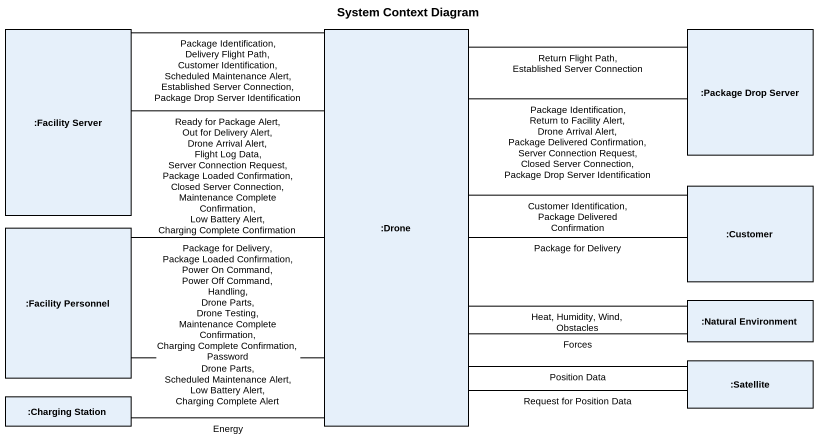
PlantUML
@startuml
title System Context Diagram
rectangle ":Facility Server" as Facility_Server
rectangle ":Drone" as Drone
rectangle ":Package Drop Server" as Package_Drop_Server
rectangle ":Customer" as Customer
rectangle ":Facility Personnel" as Facility_Personnel
rectangle ":Natural Environment" as Natural_Environment
rectangle ":Satellite" as Satellite
rectangle ":Charging Station" as Charging_Station
Facility_Server -right- Drone : Package Identification, Delivery Flight Path, Customer Identification, Scheduled Maintenance Alert, Established Server Connection, Package Drop Server Identification
Drone -left- Facility_Server : Ready for Package Alert, Out for Delivery Alert, Drone Arrival Alert, Flight Log Data, Server Connection Request, Package Loaded Confirmation, Closed Server Connection, Maintenance Complete Confirmation, Low Battery Alert, Charging Complete Confirmation
Drone -right- Package_Drop_Server : Package Identification, Return to Facility Alert, Drone Arrival Alert, Package Delivered Confirmation, Server Connection Request, Closed Server Connection, Package Drop Server Identification
Drone -right- Customer : Package for Delivery
Drone -left- Facility_Personnel : Drone Parts, Scheduled Maintenance Alert, Low Battery Alert, Charging Complete Alert
Drone -right- Natural_Environment : Forces
Drone -right- Satellite : Request for Position Data
Package_Drop_Server -left- Drone : Return Flight Path, Established Server Connection
Customer -left- Drone : Customer Identification, Package Delivered Confirmation
Facility_Personnel -right- Drone : Package for Delivery, Package Loaded Confirmation, Power On Command, Power Off Command, Handling, Drone Parts, Drone Testing, Maintenance Complete Confirmation, Charging Complete Confirmation, Password
Natural_Environment -left- Drone : Heat, Humidity, Wind, Obstacles
Satellite -left- Drone : Position Data
Charging_Station -right- Drone : Energy
@enduml
